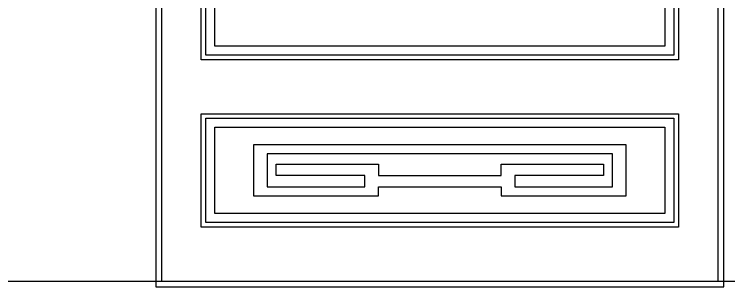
# Model space of a CAD drawing. Extents: x -66030 to 95157, y -13132 to 45879.
# Drawn here: x -29992.8 to -29508.8, y 31865.1 to 32050 of the extents above; entities that cross this region are included whole.
import ezdxf

# ---------------------------------------------------------------- set-up
doc = ezdxf.new("R2010")
doc.units = 0
doc.header["$LTSCALE"] = 100
doc.header["$MEASUREMENT"] = 0
for name, color, linetype in [('3', 11, 'CONTINUOUS'), ('4', 121, 'CONTINUOUS'), ('7', 105, 'CONTINUOUS')]:
    doc.layers.add(name, color=color, linetype=linetype)

msp = doc.modelspace()

# ---------------------------------------------------------------- linework, layer by layer
at = {"layer": '3', "color": 2}
msp.add_line((-66009.4, 31868.93), (90872.97, 31868.93), dxfattribs=at)
at = {"layer": '3'}
msp.add_lwpolyline([(-29893.18, 32693.93), (-29893.18, 31868.98), (-29515.88, 31868.98), (-29515.88, 32706.03)], dxfattribs=at)
for points in [[(-29863.15, 32022.21), (-29863.15, 32493.45), (-29545.91, 32493.45), (-29545.91, 32022.21)], [(-29863.15, 31908.63), (-29863.15, 31979.47), (-29545.91, 31979.47), (-29545.91, 31908.63)]]:
    msp.add_lwpolyline(points, close=True, dxfattribs=at)
at = {"layer": '4'}
msp.add_lwpolyline([(-29897.03, 32695.3), (-29897.03, 31865.13), (-29512.03, 31865.13), (-29512.03, 32704.9)], dxfattribs=at)
for points in [[(-29866.23, 32019.13), (-29866.23, 32496.53), (-29542.83, 32496.53), (-29542.83, 32019.13)], [(-29866.23, 31905.55), (-29866.23, 31982.55), (-29542.83, 31982.55), (-29542.83, 31905.55)]]:
    msp.add_lwpolyline(points, close=True, dxfattribs=at)
at = {"layer": '7'}
for points in [[(-29856.99, 32028.37), (-29856.99, 32487.29), (-29552.07, 32487.29), (-29552.07, 32028.37)], [(-29856.99, 31914.79), (-29856.99, 31973.31), (-29552.07, 31973.31), (-29552.07, 31914.79)], [(-29662.95, 31932.89), (-29662.95, 31926.75), (-29578.25, 31926.75), (-29578.25, 31961.36), (-29830.82, 31961.36), (-29830.82, 31926.75), (-29746.12, 31926.75), (-29746.12, 31932.89)], [(-29821.58, 31955.2), (-29821.58, 31932.91), (-29755.36, 31932.91), (-29755.36, 31940.61), (-29815.42, 31940.61), (-29815.42, 31948.27), (-29746.12, 31948.27), (-29746.12, 31940.61), (-29662.95, 31940.61), (-29662.95, 31948.27), (-29593.65, 31948.27), (-29593.65, 31940.61), (-29653.71, 31940.61), (-29653.71, 31932.91), (-29587.49, 31932.91), (-29587.49, 31955.2)]]:
    msp.add_lwpolyline(points, close=True, dxfattribs=at)

doc.saveas('drawing.dxf')
